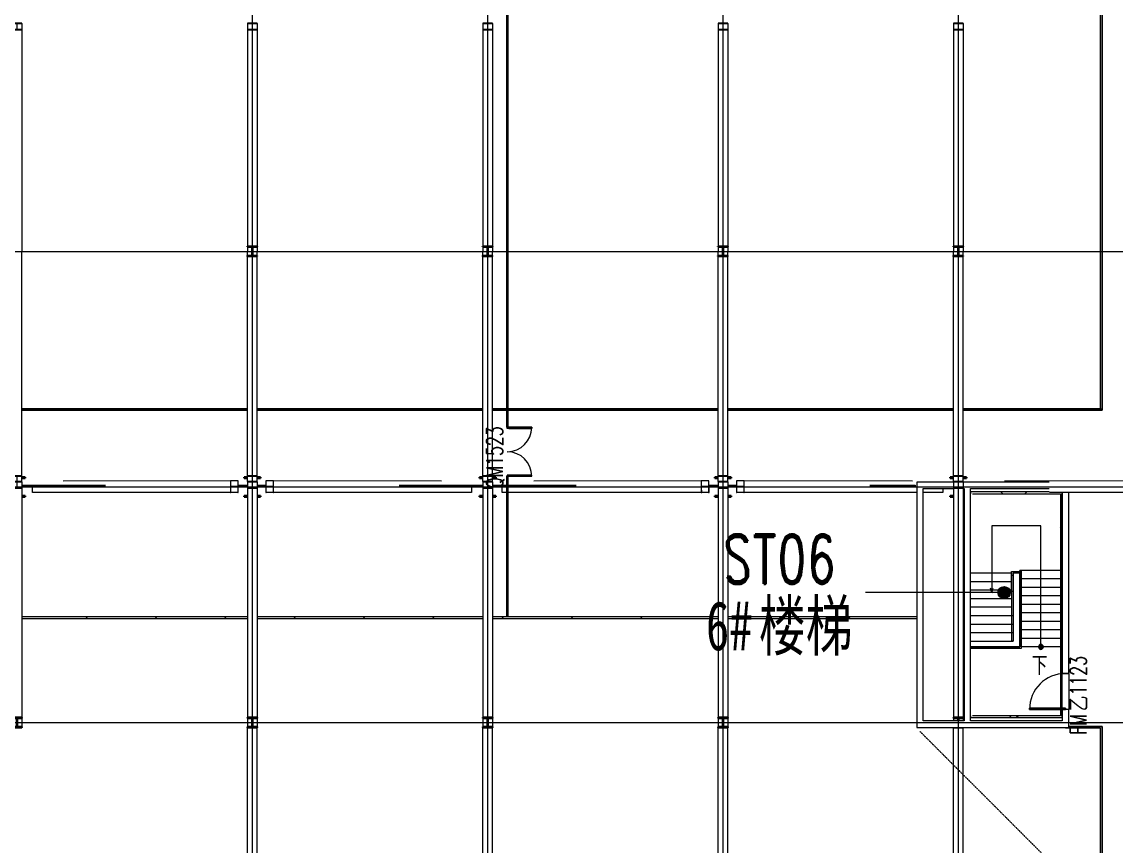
# Model space of a CAD drawing. Header units: millimetres. Extents: x -30000 to 430621, y -31706 to 192400.
# Drawn here: x 93750 to 127225, y 39421 to 64616 of the extents above; entities that cross this region are included whole.
import ezdxf

# ---------------------------------------------------------------- set-up
doc = ezdxf.new("R2010")
doc.units = ezdxf.units.MM
for name, pattern in [('1_1', [2, 1, -1]), ('架空线', [3.97, 2.38, -1.59]), ('轴网线', [22.04, 18.38, -1.83, 0, -1.83])]:
    doc.linetypes.add(name, pattern=pattern)
doc.layers.get('0').update_dxf_attribs({"color": 8})
for name, color, linetype, lineweight in [('A-ANNO-NOTE', 8, 'Continuous', 5), ('A-AREA-IDEN', 8, 'Continuous', 9), ('A-DETL', 8, 'Continuous', 18), ('A-DETL-GENF', 8, 'Continuous', 18), ('A-DOOR', 8, 'Continuous', 5), ('A-DOOR-IDEN', 8, 'Continuous', 9), ('A-DOOR-OPNG', 8, 'Continuous', 5), ('A-FLOR', 8, 'Continuous', 5), ('A-FLOR-HRAL', 8, 'Continuous', 5), ('A-WALL', 8, 'Continuous', 5), ('A-WALL-PATT', 8, 'Continuous', 9), ('S-BEAM', 8, 'Continuous', 5), ('S-COLS', 8, 'Continuous', 5), ('S-GRID', 8, 'Continuous', 9), ('S-STRS', 8, 'Continuous', 5)]:
    doc.layers.add(name, color=color, linetype=linetype, lineweight=lineweight)
doc.styles.add('RomanD', font='romand__.ttf', dxfattribs={"width": 0.7, "height": 1500})
doc.styles.add('RomanD_1', font='romand__.ttf', dxfattribs={"width": 0.7, "height": 500})
doc.styles.add('仿宋', font='simfang.ttf', dxfattribs={"width": 0.7, "height": 500})
doc.styles.add('仿宋_2', font='simfang.ttf', dxfattribs={"width": 0.7, "height": 1500})
doc.styles.add('微软雅黑', font='Microsoft YaHei.ttf', dxfattribs={"width": 0.7, "height": 500})
pattern_1 = [(45, (-4e-09, 0), (-1060.66, 1060.66), []), (135, (-4e-09, 0), (-1060.66, -1060.66), [])]

# ---------------------------------------------------------------- blocks, each defined once
blk = doc.blocks.new('钢_柱_焊接H - H600X500X20X30-V50-LAY-4F-1_500-A')
at = {"layer": 'S-COLS', "lineweight": 15, "true_color": 0xdddddd}
h = blk.add_hatch(color=254, dxfattribs=at)
h.paths.add_polyline_path([(250, -300), (250, -270), (150, -270), (150, -300)], flags=0)
h.paths.add_polyline_path([(-150, -300), (-150, -270), (-250, -270), (-250, -300)], flags=0)
h.paths.add_polyline_path([(5, -29), (1, -28), (1, -28)], flags=0)
h.paths.add_polyline_path([(-250, 270), (-150, 270), (-150, 300), (-250, 300)], flags=0)
h.paths.add_polyline_path([(150, 270), (250, 270), (250, 300), (150, 300), (150, 287)], flags=0)
at = {"layer": 'S-COLS', "color": 8, "lineweight": 35, "true_color": 0x777777}
for p, q in [((-250, 300), (-150, 300)), ((-250, 270), (-250, 300)), ((-150, 270), (-250, 270)), ((150, 300), (250, 300)), ((250, 270), (150, 270)), ((250, 300), (250, 270)), ((-250, -270), (-150, -270)), ((-250, -300), (-250, -270)), ((-150, -300), (-250, -300)), ((150, -270), (250, -270)), ((250, -300), (150, -300)), ((250, -270), (250, -300))]:
    blk.add_line(p, q, dxfattribs=at)
blk = doc.blocks.new('钢_柱_焊接H - H600X500X20X30-V51-LAY-4F-1_500-A')
at = {"layer": 'S-COLS', "lineweight": 15, "true_color": 0xdddddd}
h = blk.add_hatch(color=254, dxfattribs=at)
h.paths.add_polyline_path([(250, -300), (250, -270), (150, -270), (150, -300)], flags=0)
h.paths.add_polyline_path([(-250, -300), (-150, -300), (-150, -270), (-250, -270)], flags=0)
h.paths.add_polyline_path([(5, -29), (1, -28), (1, -28)], flags=0)
h.paths.add_polyline_path([(250, 270), (250, 300), (150, 300), (150, 270)], flags=0)
h.paths.add_polyline_path([(-250, 270), (-150, 270), (-150, 300), (-250, 300)], flags=0)
at = {"layer": 'S-COLS', "color": 8, "lineweight": 35, "true_color": 0x777777}
for p, q in [((-250, 300), (-150, 300)), ((-250, 270), (-250, 300)), ((-150, 270), (-250, 270)), ((150, 300), (250, 300)), ((250, 270), (150, 270)), ((250, 300), (250, 270)), ((-250, -270), (-150, -270)), ((-250, -300), (-250, -270)), ((-150, -300), (-250, -300)), ((150, -270), (250, -270)), ((250, -300), (150, -300)), ((250, -270), (250, -300))]:
    blk.add_line(p, q, dxfattribs=at)
blk = doc.blocks.new('钢_柱_焊接H - H600X500X20X30-V52-LAY-4F-1_500-A')
at = {"layer": 'S-COLS', "lineweight": 15, "true_color": 0xdddddd}
h = blk.add_hatch(color=254, dxfattribs=at)
h.paths.add_polyline_path([(250, -300), (250, -270), (150, -270), (150, -300)], flags=0)
h.paths.add_polyline_path([(-150, -300), (-150, -270), (-250, -270), (-250, -300)], flags=0)
h.paths.add_polyline_path([(5, -29), (1, -28), (1, -28)], flags=0)
h.paths.add_polyline_path([(-150, 270), (-150, 300), (-250, 300), (-250, 270)], flags=0)
h.paths.add_polyline_path([(150, 270), (250, 270), (250, 300), (150, 300), (150, 288)], flags=0)
at = {"layer": 'S-COLS', "color": 8, "lineweight": 35, "true_color": 0x777777}
for p, q in [((-250, 300), (-150, 300)), ((-250, 270), (-250, 300)), ((-150, 270), (-250, 270)), ((150, 300), (250, 300)), ((250, 270), (150, 270)), ((250, 300), (250, 270)), ((-250, -270), (-150, -270)), ((-250, -300), (-250, -270)), ((-150, -300), (-250, -300)), ((150, -270), (250, -270)), ((250, -300), (150, -300)), ((250, -270), (250, -300))]:
    blk.add_line(p, q, dxfattribs=at)
blk = doc.blocks.new('钢_柱_焊接H - H600X500X20X30-V53-LAY-4F-1_500-A')
at = {"layer": 'S-COLS', "lineweight": 15, "true_color": 0xdddddd}
h = blk.add_hatch(color=254, dxfattribs=at)
h.paths.add_polyline_path([(-250, -300), (-150, -300), (-150, -270), (-250, -270)], flags=0)
h.paths.add_polyline_path([(250, -300), (250, -270), (150, -270), (150, -300)], flags=0)
h.paths.add_polyline_path([(5, -29), (1, -28), (1, -28)], flags=0)
h.paths.add_polyline_path([(250, 270), (250, 300), (150, 300), (150, 270)], flags=0)
h.paths.add_polyline_path([(-150, 270), (-150, 300), (-250, 300), (-250, 270)], flags=0)
at = {"layer": 'S-COLS', "color": 8, "lineweight": 35, "true_color": 0x777777}
for p, q in [((-250, 300), (-150, 300)), ((-250, 270), (-250, 300)), ((-150, 270), (-250, 270)), ((150, 300), (250, 300)), ((250, 270), (150, 270)), ((250, 300), (250, 270)), ((-250, -270), (-150, -270)), ((-250, -300), (-250, -270)), ((-150, -300), (-250, -300)), ((150, -270), (250, -270)), ((250, -300), (150, -300)), ((250, -270), (250, -300))]:
    blk.add_line(p, q, dxfattribs=at)
blk = doc.blocks.new('钢_柱_焊接H - H600X500X20X30-V54-LAY-4F-1_500-A')
at = {"layer": 'S-COLS', "lineweight": 15, "true_color": 0xdddddd}
h = blk.add_hatch(color=254, dxfattribs=at)
h.paths.add_polyline_path([(150, -300), (175, -300), (175, -270), (150, -270), (150, -287)], flags=0)
h.paths.add_polyline_path([(-250, -300), (-150, -300), (-150, -270), (-250, -270)], flags=0)
h.paths.add_polyline_path([(150, 270), (250, 270), (250, 300), (150, 300), (150, 287)], flags=0)
h.paths.add_polyline_path([(-250, 270), (-150, 270), (-150, 300), (-250, 300)], flags=0)
at = {"layer": 'S-COLS', "color": 8, "lineweight": 35, "true_color": 0x777777}
for p, q in [((-250, 300), (-150, 300)), ((-250, 270), (-250, 300)), ((-150, 270), (-250, 270)), ((150, 300), (250, 300)), ((250, 270), (150, 270)), ((250, 300), (250, 270)), ((-250, -270), (-150, -270)), ((-250, -300), (-250, -270)), ((-150, -300), (-250, -300)), ((150, -270), (175, -270)), ((175, -300), (150, -300))]:
    blk.add_line(p, q, dxfattribs=at)
blk = doc.blocks.new('钢_柱_热轧H - HW300X300-659262-LAY-4F-1_500-A')
at = {"layer": 'S-COLS', "lineweight": 15, "true_color": 0xdddddd}
h = blk.add_hatch(color=254, dxfattribs=at)
h.paths.add_polyline_path([(5, -122), (5, 122), (-5, 122), (-5, -122)], flags=0)
h.paths.add_polyline_path([(9, -131), (5, -122), (-5, -131), (5, -131)], flags=0)
h.paths.add_polyline_path([(-150, -150), (150, -150), (150, -135), (-150, -135), (-150, -150)], flags=0)
h.paths.add_polyline_path([(5, 122), (5, 131), (-5, 129)], flags=0)
h.paths.add_polyline_path([(9, 131), (18, 135), (150, 135), (150, 150), (-150, 150), (-150, 135), (5, 132)], flags=0)
at = {"layer": 'S-COLS', "color": 8, "lineweight": 35, "true_color": 0x777777}
for p, q in [((-150, 150), (150, 150)), ((-150, 135), (-150, 150)), ((-18, 135), (-150, 135)), ((-5, -122), (-5, 122)), ((5, 122), (5, -122)), ((150, 135), (18, 135)), ((150, 150), (150, 135)), ((-150, -135), (-18, -135)), ((-150, -150), (-150, -135)), ((150, -150), (-150, -150)), ((18, -135), (150, -135)), ((150, -135), (150, -150))]:
    blk.add_line(p, q, dxfattribs=at)
for centre, start, end in [((-18, 122), 360, 90), ((18, 122), 90, 180), ((-18, -122), 270, 360), ((18, -122), 180, 270)]:
    blk.add_arc(centre, 13, start, end, dxfattribs=at)
blk = doc.blocks.new('钢_柱_热轧H - HW300X300-V69-LAY-4F-1_500-A')
at = {"layer": 'S-COLS', "lineweight": 15, "true_color": 0xdddddd}
h = blk.add_hatch(color=254, dxfattribs=at)
h.paths.add_polyline_path([(5, 50), (5, 122), (-5, 122), (-2, 50)], flags=0)
h.paths.add_polyline_path([(5, 122), (5, 131), (-5, 129)], flags=0)
h.paths.add_polyline_path([(9, 131), (18, 135), (150, 135), (150, 150), (-150, 150), (-150, 135), (5, 132)], flags=0)
at = {"layer": 'S-COLS', "color": 8, "lineweight": 35, "true_color": 0x777777}
for p, q in [((-150, 150), (150, 150)), ((-150, 135), (-150, 150)), ((-18, 135), (-150, 135)), ((-5, 50), (-5, 122)), ((5, 122), (5, 50)), ((150, 135), (18, 135)), ((150, 150), (150, 135))]:
    blk.add_line(p, q, dxfattribs=at)
for centre, start, end in [((-18, 122), 360, 90), ((18, 122), 90, 180)]:
    blk.add_arc(centre, 13, start, end, dxfattribs=at)
blk = doc.blocks.new('钢_柱_热轧H - HW300X300-659271-LAY-4F-1_500-A')
at = {"layer": 'S-COLS', "lineweight": 15, "true_color": 0xdddddd}
h = blk.add_hatch(color=254, dxfattribs=at)
h.paths.add_polyline_path([(5, -122), (5, 122), (-5, 122), (-5, -122)], flags=0)
h.paths.add_polyline_path([(9, -131), (5, -122), (-5, -131), (5, -131)], flags=0)
h.paths.add_polyline_path([(-150, -150), (150, -150), (150, -135), (-150, -135)], flags=0)
h.paths.add_polyline_path([(5, 122), (5, 131), (-5, 129)], flags=0)
h.paths.add_polyline_path([(9, 131), (18, 135), (150, 135), (150, 150), (-150, 150), (-145, 135), (5, 132)], flags=0)
at = {"layer": 'S-COLS', "color": 8, "lineweight": 35, "true_color": 0x777777}
for p, q in [((-150, 150), (150, 150)), ((-150, 135), (-150, 150)), ((-18, 135), (-150, 135)), ((-5, -122), (-5, 122)), ((5, 122), (5, -122)), ((150, 135), (18, 135)), ((150, 150), (150, 135)), ((-150, -135), (-18, -135)), ((-150, -150), (-150, -135)), ((150, -150), (-150, -150)), ((18, -135), (150, -135)), ((150, -135), (150, -150))]:
    blk.add_line(p, q, dxfattribs=at)
for centre, start, end in [((-18, 122), 360, 90), ((18, 122), 90, 180), ((-18, -122), 270, 360), ((18, -122), 180, 270)]:
    blk.add_arc(centre, 13, start, end, dxfattribs=at)
blk = doc.blocks.new('钢_梁_焊接H - H300X300X10X15-V125-LAY-4F-1_500-A')
at = {"layer": 'S-BEAM', "color": 8, "lineweight": 15, "true_color": 0x777777}
for p, q in [((21750, 50566), (21450, 50566)), ((21450, 50566), (21450, 50555)), ((21450, 50555), (21595, 50555)), ((21450, 50555), (21450, 50372)), ((21595, 50555), (21595, 50372)), ((21605, 50372), (21605, 50555)), ((21605, 50555), (21750, 50555)), ((21750, 50555), (21750, 50566)), ((21750, 50555), (21750, 50372)), ((21595, 50372), (21450, 50372)), ((21450, 50372), (21450, 50362)), ((21450, 50362), (21750, 50362)), ((21450, 50362), (21450, 43350)), ((21750, 50372), (21605, 50372)), ((21750, 50362), (21750, 50372)), ((21750, 50362), (21750, 43350)), ((21450, 43335), (21450, 43065)), ((21750, 43335), (21750, 43065)), ((21450, 43050), (21450, 43040)), ((21750, 43050), (21750, 43040))]:
    blk.add_line(p, q, dxfattribs=at)
blk = doc.blocks.new('钢_梁_焊接H - H300X300X10X15-V190-LAY-4F-1_500-A')
at = {"layer": 'S-BEAM', "color": 8, "lineweight": 15, "true_color": 0x777777}
for p, q in [((93450, 57465), (93450, 57597)), ((93750, 50742), (93750, 57597)), ((93450, 50742), (93450, 57451)), ((93750, 50742), (93450, 50742)), ((93450, 50742), (93450, 50732)), ((93450, 50732), (93595, 50732)), ((93450, 50566), (93450, 50732)), ((93595, 50732), (93595, 50566)), ((93605, 50566), (93605, 50732)), ((93605, 50732), (93750, 50732)), ((93750, 50732), (93750, 50742)), ((93750, 50566), (93750, 50732))]:
    blk.add_line(p, q, dxfattribs=at)
blk = doc.blocks.new('钢_梁_焊接H - H300X300X10X15-V191-LAY-4F-1_500-A')
at = {"layer": 'S-BEAM', "color": 8, "lineweight": 15, "true_color": 0x777777}
for p, q in [((93750, 64582), (93450, 64582)), ((93450, 64582), (93450, 64572)), ((93450, 64572), (93595, 64572)), ((93450, 64572), (93450, 64382)), ((93595, 64382), (93450, 64382)), ((93450, 64382), (93450, 64371)), ((93450, 64371), (93750, 64371)), ((93450, 64371), (93450, 57749)), ((93595, 64572), (93595, 64382)), ((93605, 64382), (93605, 64572)), ((93605, 64572), (93750, 64572)), ((93750, 64382), (93605, 64382)), ((93750, 64572), (93750, 64582)), ((93750, 64572), (93750, 64382)), ((93750, 64371), (93750, 64382)), ((93750, 64371), (93750, 57597)), ((93450, 57735), (93450, 57597))]:
    blk.add_line(p, q, dxfattribs=at)
blk = doc.blocks.new('钢_梁_焊接H - H300X300X10X15-V126-LAY-4F-1_500-A')
at = {"layer": 'S-BEAM', "color": 8, "lineweight": 15, "true_color": 0x777777}
for p, q in [((21450, 43040), (21750, 43040)), ((21450, 36449), (21450, 43040)), ((21750, 36449), (21750, 43040)), ((21750, 36449), (21450, 36449)), ((21450, 36449), (21450, 36439)), ((21450, 36439), (21595, 36439)), ((21450, 36262), (21450, 36439)), ((21595, 36262), (21450, 36262)), ((21450, 36262), (21450, 36252)), ((21450, 36252), (21750, 36252)), ((21595, 36439), (21595, 36262)), ((21605, 36262), (21605, 36439)), ((21605, 36439), (21750, 36439)), ((21750, 36262), (21605, 36262)), ((21750, 36439), (21750, 36449)), ((21750, 36262), (21750, 36439)), ((21750, 36252), (21750, 36262))]:
    blk.add_line(p, q, dxfattribs=at)
blk = doc.blocks.new('钢_梁_焊接H - H300X300X10X15-V199-LAY-4F-1_500-A')
at = {"layer": 'S-BEAM', "color": 8, "lineweight": 15, "true_color": 0x777777}
for p, q in [((100650, 57465), (100650, 57597)), ((100950, 50742), (100950, 57597)), ((100650, 50742), (100650, 57451)), ((100950, 50742), (100650, 50742)), ((100650, 50742), (100650, 50732)), ((100650, 50732), (100795, 50732)), ((100650, 50566), (100650, 50732)), ((100795, 50732), (100795, 50566)), ((100805, 50566), (100805, 50732)), ((100805, 50732), (100950, 50732)), ((100950, 50732), (100950, 50742)), ((100950, 50566), (100950, 50732))]:
    blk.add_line(p, q, dxfattribs=at)
blk = doc.blocks.new('钢_梁_焊接H - H300X300X10X15-V200-LAY-4F-1_500-A')
at = {"layer": 'S-BEAM', "color": 8, "lineweight": 15, "true_color": 0x777777}
for p, q in [((100950, 64582), (100650, 64582)), ((100650, 64582), (100650, 64572)), ((100650, 64572), (100795, 64572)), ((100650, 64572), (100650, 64382)), ((100795, 64382), (100650, 64382)), ((100650, 64382), (100650, 64371)), ((100650, 64371), (100950, 64371)), ((100650, 64371), (100650, 57749)), ((100795, 64572), (100795, 64382)), ((100805, 64382), (100805, 64572)), ((100805, 64572), (100950, 64572)), ((100950, 64382), (100805, 64382)), ((100950, 64572), (100950, 64582)), ((100950, 64572), (100950, 64382)), ((100950, 64371), (100950, 64382)), ((100950, 64371), (100950, 57597)), ((100650, 57735), (100650, 57597))]:
    blk.add_line(p, q, dxfattribs=at)
blk = doc.blocks.new('钢_梁_焊接H - H300X300X10X15-V136-LAY-4F-1_500-A')
at = {"layer": 'S-BEAM', "color": 8, "lineweight": 15, "true_color": 0x777777}
for p, q in [((28950, 50566), (28650, 50566)), ((28650, 50566), (28650, 50555)), ((28650, 50555), (28795, 50555)), ((28650, 50555), (28650, 50372)), ((28795, 50555), (28795, 50372)), ((28805, 50372), (28805, 50555)), ((28805, 50555), (28950, 50555)), ((28950, 50555), (28950, 50566)), ((28950, 50555), (28950, 50372)), ((28795, 50372), (28650, 50372)), ((28650, 50372), (28650, 50362)), ((28650, 50362), (28950, 50362)), ((28650, 50362), (28650, 43350)), ((28950, 50372), (28805, 50372)), ((28950, 50362), (28950, 50372)), ((28950, 50362), (28950, 43350)), ((28650, 43335), (28650, 43065)), ((28950, 43335), (28950, 43065)), ((28650, 43050), (28650, 43040)), ((28950, 43050), (28950, 43040))]:
    blk.add_line(p, q, dxfattribs=at)
blk = doc.blocks.new('钢_梁_焊接H - H300X300X10X15-V208-LAY-4F-1_500-A')
at = {"layer": 'S-BEAM', "color": 8, "lineweight": 15, "true_color": 0x777777}
for p, q in [((107850, 57465), (107850, 57597)), ((108150, 50742), (108150, 57597)), ((107850, 50742), (107850, 57451)), ((108150, 50742), (107850, 50742)), ((107850, 50742), (107850, 50732)), ((107850, 50732), (107995, 50732)), ((107850, 50566), (107850, 50732)), ((107995, 50732), (107995, 50566)), ((108005, 50566), (108005, 50732)), ((108005, 50732), (108150, 50732)), ((108150, 50732), (108150, 50742)), ((108150, 50566), (108150, 50732))]:
    blk.add_line(p, q, dxfattribs=at)
blk = doc.blocks.new('钢_梁_焊接H - H300X300X10X15-V209-LAY-4F-1_500-A')
at = {"layer": 'S-BEAM', "color": 8, "lineweight": 15, "true_color": 0x777777}
for p, q in [((108150, 64582), (107850, 64582)), ((107850, 64582), (107850, 64572)), ((107850, 64572), (107995, 64572)), ((107850, 64572), (107850, 64382)), ((107995, 64382), (107850, 64382)), ((107850, 64382), (107850, 64371)), ((107850, 64371), (108150, 64371)), ((107850, 64371), (107850, 57749)), ((107995, 64572), (107995, 64382)), ((108005, 64382), (108005, 64572)), ((108005, 64572), (108150, 64572)), ((108150, 64382), (108005, 64382)), ((108150, 64572), (108150, 64582)), ((108150, 64572), (108150, 64382)), ((108150, 64371), (108150, 64382)), ((108150, 64371), (108150, 57597)), ((107850, 57735), (107850, 57597))]:
    blk.add_line(p, q, dxfattribs=at)
blk = doc.blocks.new('钢_梁_焊接H - H300X300X10X15-658917-LAY-4F-1_500-A')
at = {"layer": 'S-BEAM', "color": 8, "lineweight": 15, "true_color": 0x777777}
for p, q in [((115350, 50566), (115050, 50566)), ((115050, 50566), (115050, 50555)), ((115050, 50555), (115195, 50555)), ((115050, 50555), (115050, 50372)), ((115195, 50555), (115195, 50372)), ((115205, 50372), (115205, 50555)), ((115205, 50555), (115350, 50555)), ((115350, 50555), (115350, 50566)), ((115350, 50555), (115350, 50372)), ((115195, 50372), (115050, 50372)), ((115050, 50372), (115050, 50362)), ((115050, 50362), (115350, 50362)), ((115050, 50362), (115050, 43350)), ((115350, 50372), (115205, 50372)), ((115350, 50362), (115350, 50372)), ((115350, 50362), (115350, 43350)), ((115050, 43335), (115050, 43065)), ((115350, 43335), (115350, 43065)), ((115050, 43050), (115050, 43040)), ((115350, 43050), (115350, 43040))]:
    blk.add_line(p, q, dxfattribs=at)
blk = doc.blocks.new('钢_梁_焊接H - H300X300X10X15-V217-LAY-4F-1_500-A')
at = {"layer": 'S-BEAM', "color": 8, "lineweight": 15, "true_color": 0x777777}
for p, q in [((115050, 57465), (115050, 57597)), ((115350, 50742), (115350, 57597)), ((115050, 50742), (115050, 57451)), ((115350, 50742), (115050, 50742)), ((115050, 50742), (115050, 50732)), ((115050, 50732), (115195, 50732)), ((115050, 50566), (115050, 50732)), ((115195, 50732), (115195, 50566)), ((115205, 50566), (115205, 50732)), ((115205, 50732), (115350, 50732)), ((115350, 50732), (115350, 50742)), ((115350, 50566), (115350, 50732))]:
    blk.add_line(p, q, dxfattribs=at)
blk = doc.blocks.new('钢_梁_焊接H - H300X300X10X15-V218-LAY-4F-1_500-A')
at = {"layer": 'S-BEAM', "color": 8, "lineweight": 15, "true_color": 0x777777}
for p, q in [((115350, 64582), (115050, 64582)), ((115050, 64582), (115050, 64572)), ((115050, 64572), (115195, 64572)), ((115050, 64572), (115050, 64382)), ((115195, 64382), (115050, 64382)), ((115050, 64382), (115050, 64371)), ((115050, 64371), (115350, 64371)), ((115050, 64371), (115050, 57749)), ((115195, 64572), (115195, 64382)), ((115205, 64382), (115205, 64572)), ((115205, 64572), (115350, 64572)), ((115350, 64382), (115205, 64382)), ((115350, 64572), (115350, 64582)), ((115350, 64572), (115350, 64382)), ((115350, 64371), (115350, 64382)), ((115350, 64371), (115350, 57597)), ((115050, 57735), (115050, 57597))]:
    blk.add_line(p, q, dxfattribs=at)
blk = doc.blocks.new('钢_梁_焊接H - H300X300X10X15-V225-LAY-4F-1_500-A')
at = {"layer": 'S-BEAM', "color": 8, "lineweight": 15, "true_color": 0x777777}
for p, q in [((122550, 50566), (122250, 50566)), ((122250, 50566), (122250, 50555)), ((122250, 50555), (122395, 50555)), ((122250, 50555), (122250, 50372)), ((122395, 50555), (122395, 50372)), ((122405, 50372), (122405, 50555)), ((122405, 50555), (122550, 50555)), ((122550, 50555), (122550, 50566)), ((122550, 50555), (122550, 50372)), ((122395, 50372), (122250, 50372)), ((122250, 50372), (122250, 50362)), ((122250, 50362), (122550, 50362)), ((122250, 50362), (122250, 43350)), ((122550, 50372), (122405, 50372)), ((122550, 50362), (122550, 50372)), ((122550, 50362), (122550, 43350)), ((122250, 43335), (122250, 43250)), ((122550, 43335), (122550, 43250)), ((122250, 43050), (122250, 43040)), ((122550, 43050), (122550, 43040))]:
    blk.add_line(p, q, dxfattribs=at)
blk = doc.blocks.new('钢_梁_焊接H - H300X300X10X15-V227-LAY-4F-1_500-A')
at = {"layer": 'S-BEAM', "color": 8, "lineweight": 15, "true_color": 0x777777}
for p, q in [((122250, 57465), (122250, 57597)), ((122550, 50742), (122550, 57597)), ((122250, 50742), (122250, 57451)), ((122550, 50742), (122250, 50742)), ((122250, 50742), (122250, 50732)), ((122250, 50732), (122395, 50732)), ((122250, 50566), (122250, 50732)), ((122395, 50732), (122395, 50566)), ((122405, 50566), (122405, 50732)), ((122405, 50732), (122550, 50732)), ((122550, 50732), (122550, 50742)), ((122550, 50566), (122550, 50732))]:
    blk.add_line(p, q, dxfattribs=at)
blk = doc.blocks.new('钢_梁_焊接H - H300X300X10X15-V228-LAY-4F-1_500-A')
at = {"layer": 'S-BEAM', "color": 8, "lineweight": 15, "true_color": 0x777777}
for p, q in [((122550, 64582), (122250, 64582)), ((122250, 64582), (122250, 64572)), ((122250, 64572), (122395, 64572)), ((122250, 64572), (122250, 64382)), ((122395, 64382), (122250, 64382)), ((122250, 64382), (122250, 64371)), ((122250, 64371), (122550, 64371)), ((122250, 64371), (122250, 57749)), ((122395, 64572), (122395, 64382)), ((122405, 64382), (122405, 64572)), ((122405, 64572), (122550, 64572)), ((122550, 64382), (122405, 64382)), ((122550, 64572), (122550, 64582)), ((122550, 64572), (122550, 64382)), ((122550, 64371), (122550, 64382)), ((122550, 64371), (122550, 57597)), ((122250, 57735), (122250, 57597))]:
    blk.add_line(p, q, dxfattribs=at)
blk = doc.blocks.new('钢_梁_热轧H - HW350X350-659176-LAY-4F-1_500-A')
at = {"layer": 'S-BEAM', "color": 8, "lineweight": 15, "true_color": 0x777777}
for p, q in [((101211, 50583), (101210, 50233)), ((101223, 50583), (101211, 50583)), ((101223, 50427), (101223, 50583)), ((101435, 50583), (101223, 50583)), ((101448, 50583), (101435, 50583)), ((101435, 50583), (101435, 50427)), ((101447, 50233), (101448, 50583)), ((106592, 50577), (101448, 50583)), ((101210, 50233), (101223, 50233)), ((101223, 50233), (101223, 50389)), ((101434, 50233), (101223, 50233)), ((101426, 50414), (101232, 50414)), ((101232, 50402), (101426, 50402)), ((101435, 50389), (101434, 50233)), ((101434, 50233), (101447, 50233)), ((107506, 50226), (101447, 50233)), ((107507, 50400), (107506, 50226))]:
    blk.add_line(p, q, dxfattribs=at)
for centre, start_param, end_param in [((101232, 50427), 1.570796, 3.141593), ((101232, 50389), 0, 1.570796), ((101426, 50427), 3.141593, 4.712389), ((101426, 50389), 4.712389, 6.283185)]:
    blk.add_ellipse(centre, major_axis=(0, 13), ratio=0.677506, start_param=start_param, end_param=end_param, dxfattribs=at)
blk = doc.blocks.new('钢_梁_热轧H - HW350X350-659177-LAY-4F-1_500-A')
at = {"layer": 'S-BEAM', "color": 8, "lineweight": 15, "true_color": 0x777777}
for p, q in [((100133, 50583), (95008, 50577)), ((100146, 50583), (100133, 50583)), ((100133, 50583), (100134, 50233)), ((100146, 50427), (100146, 50583)), ((100357, 50583), (100146, 50583)), ((100370, 50583), (100357, 50583)), ((100357, 50583), (100358, 50427)), ((100371, 50233), (100370, 50583)), ((94074, 50226), (94074, 50400)), ((100134, 50233), (94074, 50226)), ((100134, 50233), (100147, 50233)), ((100147, 50233), (100146, 50389)), ((100358, 50233), (100147, 50233)), ((100349, 50414), (100155, 50414)), ((100155, 50402), (100349, 50402)), ((100358, 50389), (100358, 50233)), ((100358, 50233), (100371, 50233))]:
    blk.add_line(p, q, dxfattribs=at)
for centre, start_param, end_param in [((100155, 50427), 1.570796, 3.141593), ((100155, 50389), 0, 1.570796), ((100349, 50427), 3.141593, 4.712389), ((100349, 50389), 4.712389, 6.283185)]:
    blk.add_ellipse(centre, major_axis=(0, 13), ratio=0.677506, start_param=start_param, end_param=end_param, dxfattribs=at)
blk = doc.blocks.new('钢_梁_热轧H - HW350X350-659178-LAY-4F-1_500-A')
at = {"layer": 'S-BEAM', "color": 8, "lineweight": 15, "true_color": 0x777777}
for p, q in [((115611, 50583), (115610, 50233)), ((115623, 50583), (115611, 50583)), ((115623, 50427), (115623, 50583)), ((115835, 50583), (115623, 50583)), ((115848, 50583), (115835, 50583)), ((115835, 50583), (115835, 50427)), ((115847, 50233), (115848, 50583)), ((120992, 50577), (115848, 50583)), ((115610, 50233), (115623, 50233)), ((115623, 50233), (115623, 50389)), ((115834, 50233), (115623, 50233)), ((115826, 50414), (115632, 50414)), ((115632, 50402), (115826, 50402)), ((115835, 50389), (115834, 50233)), ((115834, 50233), (115847, 50233)), ((121125, 50227), (115847, 50233)), ((121920, 50226), (121325, 50226)), ((121921, 50350), (121920, 50226))]:
    blk.add_line(p, q, dxfattribs=at)
for centre, start_param, end_param in [((115632, 50427), 1.570796, 3.141593), ((115632, 50389), 0, 1.570796), ((115826, 50427), 3.141593, 4.712389), ((115826, 50389), 4.712389, 6.283185)]:
    blk.add_ellipse(centre, major_axis=(0, 13), ratio=0.677506, start_param=start_param, end_param=end_param, dxfattribs=at)
blk = doc.blocks.new('钢_梁_热轧H - HW350X350-659179-LAY-4F-1_500-A')
at = {"layer": 'S-BEAM', "color": 8, "lineweight": 15, "true_color": 0x777777}
for p, q in [((114533, 50583), (109408, 50577)), ((114546, 50583), (114533, 50583)), ((114533, 50583), (114534, 50233)), ((114546, 50427), (114546, 50583)), ((114757, 50583), (114546, 50583)), ((114770, 50583), (114757, 50583)), ((114757, 50583), (114758, 50427)), ((114771, 50233), (114770, 50583)), ((108444, 50226), (108443, 50400)), ((108575, 50226), (108444, 50226)), ((114534, 50233), (108625, 50226)), ((114534, 50233), (114547, 50233)), ((114547, 50233), (114546, 50389)), ((114758, 50233), (114547, 50233)), ((114749, 50414), (114555, 50414)), ((114555, 50402), (114749, 50402)), ((114758, 50389), (114758, 50233)), ((114758, 50233), (114771, 50233))]:
    blk.add_line(p, q, dxfattribs=at)
for centre, start_param, end_param in [((114555, 50427), 1.570796, 3.141593), ((114555, 50389), 0, 1.570796), ((114749, 50427), 3.141593, 4.712389), ((114749, 50389), 4.712389, 6.283185)]:
    blk.add_ellipse(centre, major_axis=(0, 13), ratio=0.677506, start_param=start_param, end_param=end_param, dxfattribs=at)
blk = doc.blocks.new('钢_梁_热轧H - HW350X350-659181-LAY-4F-1_500-A')
at = {"layer": 'S-BEAM', "color": 8, "lineweight": 15, "true_color": 0x777777}
for p, q in [((128933, 50583), (123808, 50577)), ((128946, 50583), (128933, 50583)), ((128933, 50583), (128934, 50233)), ((128946, 50427), (128946, 50583)), ((129157, 50583), (128946, 50583)), ((129170, 50583), (129157, 50583)), ((129157, 50583), (129158, 50427)), ((129171, 50233), (129170, 50583)), ((128934, 50233), (125182, 50228)), ((128934, 50233), (128947, 50233)), ((128947, 50233), (128946, 50389)), ((129158, 50233), (128947, 50233)), ((129149, 50414), (128955, 50414)), ((128955, 50402), (129149, 50402)), ((129158, 50389), (129158, 50233)), ((129158, 50233), (129171, 50233))]:
    blk.add_line(p, q, dxfattribs=at)
for centre, start_param, end_param in [((128955, 50427), 1.570796, 3.141593), ((128955, 50389), 0, 1.570796), ((129149, 50427), 3.141593, 4.712389), ((129149, 50389), 4.712389, 6.283185)]:
    blk.add_ellipse(centre, major_axis=(0, 13), ratio=0.677506, start_param=start_param, end_param=end_param, dxfattribs=at)
blk = doc.blocks.new('X-ST-F3-04-C-002_HLP2_rvt-1-LAY-4F-1_500-A')
at = {"color": 8, "lineweight": 15, "true_color": 0x777777}
for name, p in [('钢_梁_焊接H - H300X300X10X15-V191-LAY-4F-1_500-A', (0, 0)), ('钢_梁_焊接H - H300X300X10X15-V200-LAY-4F-1_500-A', (0, 0)), ('钢_梁_焊接H - H300X300X10X15-V209-LAY-4F-1_500-A', (0, 0)), ('钢_梁_焊接H - H300X300X10X15-V218-LAY-4F-1_500-A', (0, 0)), ('钢_梁_焊接H - H300X300X10X15-V228-LAY-4F-1_500-A', (0, 0)), ('钢_梁_焊接H - H300X300X10X15-V190-LAY-4F-1_500-A', (0, 0)), ('钢_柱_热轧H - HW300X300-659271-LAY-4F-1_500-A', (100795, 57600)), ('钢_梁_焊接H - H300X300X10X15-V199-LAY-4F-1_500-A', (0, 0)), ('钢_柱_热轧H - HW300X300-659271-LAY-4F-1_500-A', (107995, 57600)), ('钢_梁_焊接H - H300X300X10X15-V208-LAY-4F-1_500-A', (0, 0)), ('钢_柱_热轧H - HW300X300-659271-LAY-4F-1_500-A', (115195, 57600)), ('钢_梁_焊接H - H300X300X10X15-V217-LAY-4F-1_500-A', (0, 0)), ('钢_柱_热轧H - HW300X300-659271-LAY-4F-1_500-A', (122395, 57600)), ('钢_梁_焊接H - H300X300X10X15-V227-LAY-4F-1_500-A', (0, 0)), ('钢_柱_焊接H - H600X500X20X30-V50-LAY-4F-1_500-A', (93600, 50400)), ('钢_梁_焊接H - H300X300X10X15-V125-LAY-4F-1_500-A', (72000, 0)), ('钢_梁_热轧H - HW350X350-659177-LAY-4F-1_500-A', (0, 0)), ('钢_柱_焊接H - H600X500X20X30-V51-LAY-4F-1_500-A', (100800, 50400)), ('钢_梁_焊接H - H300X300X10X15-V125-LAY-4F-1_500-A', (79200, 0)), ('钢_梁_热轧H - HW350X350-659176-LAY-4F-1_500-A', (0, 0)), ('钢_柱_焊接H - H600X500X20X30-V52-LAY-4F-1_500-A', (108000, 50400)), ('钢_梁_焊接H - H300X300X10X15-V136-LAY-4F-1_500-A', (79200, 0)), ('钢_梁_热轧H - HW350X350-659179-LAY-4F-1_500-A', (0, 0)), ('钢_柱_焊接H - H600X500X20X30-V53-LAY-4F-1_500-A', (115200, 50400)), ('钢_梁_焊接H - H300X300X10X15-658917-LAY-4F-1_500-A', (0, 0)), ('钢_梁_热轧H - HW350X350-659178-LAY-4F-1_500-A', (0, 0)), ('钢_柱_焊接H - H600X500X20X30-V54-LAY-4F-1_500-A', (122400, 50400)), ('钢_梁_焊接H - H300X300X10X15-V225-LAY-4F-1_500-A', (0, 0)), ('钢_梁_热轧H - HW350X350-659181-LAY-4F-1_500-A', (0, 0)), ('钢_柱_热轧H - HW300X300-659262-LAY-4F-1_500-A', (93600, 43200)), ('钢_柱_热轧H - HW300X300-659262-LAY-4F-1_500-A', (100800, 43200)), ('钢_柱_热轧H - HW300X300-659262-LAY-4F-1_500-A', (108000, 43200)), ('钢_柱_热轧H - HW300X300-659262-LAY-4F-1_500-A', (115200, 43200)), ('钢_柱_热轧H - HW300X300-V69-LAY-4F-1_500-A', (122400, 43200)), ('钢_梁_焊接H - H300X300X10X15-V126-LAY-4F-1_500-A', (79200, 0)), ('钢_梁_焊接H - H300X300X10X15-V126-LAY-4F-1_500-A', (100800, 0))]:
    blk.add_blockref(name, p, dxfattribs=at)
for p, rotation in [((86400, 0), 3.194528470130199e-06), ((93600, 0), 9.919953340089628e-06)]:
    blk.add_blockref('钢_梁_焊接H - H300X300X10X15-V126-LAY-4F-1_500-A', p, dxfattribs=dict(at, rotation=rotation))
blk = doc.blocks.new('栏杆扶手 - 栏杆扶手-1755951-LAY-4F-1_500-A')
at = {"layer": 'A-FLOR-HRAL', "lineweight": 15}
for p, q in [((124025, 47205), (124025, 45690)), ((124025, 47205), (124025, 45690)), ((124025, 47205), (124025, 45690)), ((124075, 47205), (124075, 45690)), ((124075, 45690), (124025, 45690)), ((124075, 45690), (124025, 45690)), ((124075, 45690), (124025, 45690))]:
    blk.add_line(p, q, dxfattribs=at)
blk = doc.blocks.new('顶部扶栏类型 - 顶部扶栏_内部_-1755956-LAY-4F-1_500-A')
at = {"layer": 'A-FLOR-HRAL', "lineweight": 15}
for p, q in [((124025, 47820), (124150, 47820)), ((124025, 47695), (124025, 47820)), ((124025, 47205), (124025, 47695)), ((124075, 47695), (124025, 47695)), ((124150, 47770), (124075, 47770)), ((124075, 47770), (124075, 47695)), ((124075, 47695), (124075, 47205)), ((124150, 47820), (124275, 47820)), ((124275, 47770), (124150, 47770)), ((124075, 47205), (124025, 47205))]:
    blk.add_line(p, q, dxfattribs=at)
blk = doc.blocks.new('顶部扶栏类型 - 顶部扶栏_内部_-V405-LAY-4F-1_500-A')
at = {"layer": 'A-FLOR-HRAL', "lineweight": 15}
for p, q in [((124025, 47820), (124275, 47820)), ((124025, 47695), (124025, 47820)), ((124025, 47205), (124025, 47695)), ((124075, 47770), (124275, 47770)), ((124075, 47695), (124075, 47770)), ((124075, 47205), (124075, 47695))]:
    blk.add_line(p, q, dxfattribs=at)
blk = doc.blocks.new('顶部扶栏类型 - 顶部扶栏_内部_-1755998-LAY-4F-1_500-A')
at = {"layer": 'A-FLOR-HRAL', "lineweight": 15}
for p, q in [((124275.4, 47850), (124325.4, 47850)), ((124275.4, 45584.6), (124275.4, 47850)), ((124325.4, 47850), (124325.4, 45584.6)), ((124275.4, 45584.6), (124325.4, 45584.6)), ((124275.4, 45509.6), (124275.4, 45584.6)), ((124325.4, 45584.6), (124325.4, 45459.6)), ((122775.000528, 45509.6), (124200.4, 45509.6)), ((124200.4, 45459.6), (122775.000528, 45459.6)), ((124200.4, 45509.6), (124275.4, 45509.6)), ((124325.4, 45459.6), (124200.4, 45459.6))]:
    blk.add_line(p, q, dxfattribs=at)
blk = doc.blocks.new('顶部扶栏类型 - 顶部扶栏_内部_-V406-LAY-4F-1_500-A')
at = {"layer": 'A-FLOR-HRAL', "lineweight": 15}
for p, q in [((124325.4, 47850), (124275.4, 47850)), ((124275.4, 47850), (124275.4, 45584.6)), ((124325.4, 47850), (124325.4, 45584.6)), ((124275.4, 45584.6), (124275.4, 45509.6)), ((124325.4, 45584.6), (124325.4, 45459.6)), ((124275.4, 45509.6), (122775.000528, 45509.6)), ((124325.4, 45459.6), (122775.000528, 45459.6))]:
    blk.add_line(p, q, dxfattribs=at)
blk = doc.blocks.new('下楼梯路径-C - 顺砌剖面-1882488-LAY-4F-1_500-A')
at = {"layer": 'A-DETL-GENF', "true_color": 0x808080}
blk.add_hatch(color=8, dxfattribs=at).paths.add_polyline_path([(613, 1180), (613, 1142), (621, 1123), (648, 1096), (696, 1087), (718, 1096), (739, 1108), (751, 1123), (761, 1161), (751, 1198), (723, 1226), (686, 1236), (648, 1226), (621, 1198)], flags=0)
at = {"layer": 'A-DETL-GENF'}
for p, q in [((613, 1161), (-3014, 1161)), ((-3014, 1161), (-3014, -339)), ((686, 1161), (613, 1161)), ((-964, -339), (-1109, -300)), ((-3014, -339), (-964, -339)), ((-964, -339), (-1109, -378))]:
    blk.add_line(p, q, dxfattribs=at)
for start, end in [(0, 180), (180, 0)]:
    blk.add_arc((686, 1161), 75, start, end, dxfattribs=at)
blk = doc.blocks.new('AR-F3-00-STA-001_HLP2_rvt-1-LAY-4F-1_500-A')
at = {"layer": 'S-STRS', "lineweight": 15}
for p, q in [((122775, 47770), (124025, 47770)), ((124275, 47850), (124275, 47820)), ((124275, 47770), (124275, 47590)), ((124275, 47590), (124275, 47330)), ((125519, 47850), (124325, 47850)), ((125519, 47590), (124325, 47590)), ((122775, 47510), (124025, 47510)), ((122775, 47250), (124025, 47250)), ((124275, 47330), (124275, 47070)), ((125519, 47330), (124325, 47330)), ((122775, 46990), (124044, 46990)), ((124275, 47070), (124275, 46810)), ((125519, 47070), (124325, 47070)), ((122775, 46730), (124050, 46730)), ((124275, 46810), (124275, 46550)), ((124275, 46550), (124275, 46290)), ((125519, 46810), (124325, 46810)), ((125519, 46550), (124325, 46550)), ((122775, 46470), (124056, 46470)), ((122775, 46210), (124063, 46210)), ((124275, 46290), (124275, 46030)), ((125519, 46290), (124325, 46290)), ((122775, 45950), (124069, 45950)), ((124275, 46030), (124275, 45770)), ((125519, 46030), (124325, 46030)), ((122775, 45690), (124075, 45690)), ((124275, 45770), (124275, 45510)), ((125519, 45770), (124325, 45770)), ((124275, 45510), (122775, 45510)), ((124850, 45510), (124325, 45510)), ((124980, 45510), (124855, 45510)), ((125000, 45510), (124985, 45510)), ((125519, 45510), (125000, 45510))]:
    blk.add_line(p, q, dxfattribs=at)
at = {"layer": 'S-STRS', "linetype": '架空线', "lineweight": 15}
for p, q in [((122775, 47770), (124025, 47770)), ((125519, 47850), (124325, 47850)), ((125519, 47590), (124325, 47590)), ((122775, 47510), (124025, 47510)), ((122775, 47250), (124025, 47250)), ((125519, 47330), (124325, 47330)), ((122775, 46990), (124044, 46990)), ((125519, 47070), (124325, 47070)), ((122775, 46730), (124050, 46730)), ((125519, 46810), (124325, 46810)), ((125519, 46550), (124325, 46550)), ((122775, 46470), (124056, 46470)), ((122775, 46210), (124063, 46210)), ((125519, 46290), (124325, 46290)), ((122775, 45950), (124069, 45950)), ((125519, 46030), (124325, 46030)), ((122775, 45690), (124075, 45690)), ((125519, 45770), (124325, 45770)), ((124850, 45510), (124325, 45510)), ((124980, 45510), (124855, 45510)), ((125000, 45510), (124985, 45510)), ((125519, 45510), (125000, 45510))]:
    blk.add_line(p, q, dxfattribs=at)
at = {"lineweight": 15, "rotation": 269.9999999999996}
blk.add_blockref('下楼梯路径-C - 顺砌剖面-1882488-LAY-4F-1_500-A', (123764, 46196), dxfattribs=at)
at = {"color": 163, "lineweight": 15, "true_color": 0x667fcc}
for name in ['顶部扶栏类型 - 顶部扶栏_内部_-1755998-LAY-4F-1_500-A', '顶部扶栏类型 - 顶部扶栏_内部_-V406-LAY-4F-1_500-A', '顶部扶栏类型 - 顶部扶栏_内部_-1755956-LAY-4F-1_500-A', '顶部扶栏类型 - 顶部扶栏_内部_-V405-LAY-4F-1_500-A', '栏杆扶手 - 栏杆扶手-1755951-LAY-4F-1_500-A']:
    blk.add_blockref(name, (0, 0), dxfattribs=at)
at = {"layer": 'A-ANNO-NOTE', "color": 7, "lineweight": 15, "insert": (124645, 45206), "char_height": 500, "width": 673.42, "attachment_point": 1, "style": '仿宋'}
blk.add_mtext('\\f仿宋|b0|i0|c134|p49|;\\W.7;下', dxfattribs=at)
blk = doc.blocks.new('单扇平开防火门_带观察窗 - FM乙1123-V1-LAY-4F-1_500-A')
at = {"layer": 'A-DOOR'}
for p, q in [((510, -1100), (510, 0)), ((550, 0), (510, 0)), ((510, 0), (510, -700)), ((550, -700), (550, 0)), ((510, 0), (550, 0)), ((550, 0), (550, -1100)), ((510, -700), (510, -900)), ((510, -900), (510, -1100)), ((550, -900), (550, -700)), ((550, -1100), (550, -900)), ((550, -1100), (510, -1100)), ((510, -1100), (550, -1100))]:
    blk.add_line(p, q, dxfattribs=at)
blk.add_arc((550, 0), 1100, 180, 270, dxfattribs=at)
at = {"layer": 'A-DOOR-OPNG'}
for p, q in [((-550, 100), (-550, -100)), ((550, 99), (550, -100))]:
    blk.add_line(p, q, dxfattribs=at)
blk = doc.blocks.new('顶部扶栏类型 - 顶部扶栏_内部_-3241286-LAY-4F-1_500-A')
at = {"layer": 'A-FLOR-HRAL'}
for p, q in [((126750, 52800), (126750, 79020)), ((126800, 79020), (126800, 52750)), ((93750, 52800), (100650, 52800)), ((100650, 52750), (93750, 52750)), ((100950, 52800), (107850, 52800)), ((107850, 52750), (100950, 52750)), ((108150, 52800), (108575, 52800)), ((108575, 52750), (108150, 52750)), ((108624, 52800), (115050, 52800)), ((115050, 52750), (108625, 52750)), ((115350, 52800), (122250, 52800)), ((122250, 52750), (115350, 52750)), ((122550, 52800), (126750, 52800)), ((126800, 52750), (122550, 52750)), ((126750, 52800), (126800, 52750)), ((126800, 52750), (126750, 52800))]:
    blk.add_line(p, q, dxfattribs=at)
blk = doc.blocks.new('顶部扶栏类型 - 顶部扶栏_内部_-V430-LAY-4F-1_500-A')
at = {"layer": 'A-FLOR-HRAL'}
for p, q in [((126750, 52800), (126750, 79020)), ((126800, 52750), (126800, 79020)), ((93750, 52800), (100650, 52800)), ((93750, 52750), (100650, 52750)), ((100950, 52800), (107850, 52800)), ((100950, 52750), (107850, 52750)), ((108150, 52800), (108575, 52800)), ((108150, 52750), (108575, 52750)), ((108624, 52800), (115050, 52800)), ((108625, 52750), (115050, 52750)), ((115350, 52800), (122250, 52800)), ((115350, 52750), (122250, 52750)), ((122550, 52800), (126750, 52800)), ((122550, 52750), (126800, 52750))]:
    blk.add_line(p, q, dxfattribs=at)
blk = doc.blocks.new('顶部扶栏类型 - 顶部扶栏_内部_-3241414-LAY-4F-1_500-A')
at = {"layer": 'A-FLOR-HRAL'}
for p, q in [((125675, 43025), (125675, 43050)), ((126750, 43025), (125675, 43025)), ((125775, 43075), (126800, 43075)), ((126750, 21755), (126750, 43025)), ((126800, 43075), (126800, 21755))]:
    blk.add_line(p, q, dxfattribs=at)
blk = doc.blocks.new('顶部扶栏类型 - 顶部扶栏_内部_-V437-LAY-4F-1_500-A')
at = {"layer": 'A-FLOR-HRAL'}
for p, q in [((125675, 43025), (125675, 43050)), ((126750, 43025), (125675, 43025)), ((126800, 43075), (125775, 43075)), ((126750, 21755), (126750, 43025)), ((126800, 21755), (126800, 43075))]:
    blk.add_line(p, q, dxfattribs=at)
blk = doc.blocks.new('顶部扶栏类型 - 顶部扶栏_内部_-3241625-LAY-4F-1_500-A')
at = {"layer": 'A-FLOR-HRAL'}
for p, q in [((93750, 50450), (96311, 50450)), ((96311, 50400), (93750, 50400)), ((100371, 50450), (100650, 50450)), ((100650, 50400), (100371, 50400)), ((100950, 50450), (101210, 50450)), ((101210, 50400), (100950, 50400)), ((105289, 50450), (107850, 50450)), ((107850, 50400), (105289, 50400)), ((108150, 50450), (108575, 50450)), ((108575, 50400), (108150, 50400)), ((108625, 50450), (110711, 50450)), ((110711, 50400), (108625, 50400)), ((114771, 50450), (115050, 50450)), ((115050, 50400), (114771, 50400)), ((115350, 50450), (115610, 50450)), ((115610, 50400), (115350, 50400)), ((119689, 50450), (121075, 50450)), ((121075, 50400), (119689, 50400)), ((121075, 50450), (121075, 50400))]:
    blk.add_line(p, q, dxfattribs=at)
blk = doc.blocks.new('顶部扶栏类型 - 顶部扶栏_内部_-V446-LAY-4F-1_500-A')
at = {"layer": 'A-FLOR-HRAL'}
for p, q in [((93750, 50450), (96311, 50450)), ((93750, 50400), (96311, 50400)), ((100371, 50450), (100650, 50450)), ((100371, 50400), (100650, 50400)), ((100950, 50450), (101210, 50450)), ((100950, 50400), (101210, 50400)), ((105289, 50450), (107850, 50450)), ((105289, 50400), (107850, 50400)), ((108150, 50450), (108575, 50450)), ((108150, 50400), (108575, 50400)), ((108625, 50450), (110711, 50450)), ((108625, 50400), (110711, 50400)), ((114771, 50450), (115050, 50450)), ((114771, 50400), (115050, 50400)), ((115350, 50450), (115610, 50450)), ((115350, 50400), (115610, 50400)), ((119689, 50450), (121075, 50450)), ((119689, 50400), (121075, 50400)), ((121075, 50450), (121075, 50400))]:
    blk.add_line(p, q, dxfattribs=at)
blk = doc.blocks.new('双扇平开防火门_带观察窗 - QM1523-4721500-LAY-4F-1_500-A')
at = {"layer": 'A-DOOR'}
for p, q in [((-750, 0), (-750, 750)), ((-750, 750), (-710, 750)), ((-750, 750), (-750, 550)), ((-710, 750), (-750, 750)), ((-710, 750), (-710, 0)), ((-710, 550), (-710, 750)), ((750, 750), (710, 750)), ((710, 750), (710, 0)), ((750, 750), (710, 750)), ((710, 750), (710, 550)), ((750, 0), (750, 750)), ((750, 550), (750, 750)), ((-750, 550), (-750, 350)), ((-750, 350), (-750, 50)), ((-710, 350), (-710, 550)), ((-710, 50), (-710, 350)), ((710, 550), (710, 350)), ((710, 350), (710, 50)), ((750, 350), (750, 550)), ((750, 50), (750, 350)), ((-710, 0), (-750, 0)), ((710, 0), (750, 0))]:
    blk.add_line(p, q, dxfattribs=at)
for centre, start, end in [((-750, 0), 0, 90), ((750, 0), 90, 180)]:
    blk.add_arc(centre, 750, start, end, dxfattribs=at)
at = {"layer": 'A-DOOR-OPNG'}
for p, q in [((-750, 25), (-750, -25)), ((750, 25), (750, -25))]:
    blk.add_line(p, q, dxfattribs=at)

msp = doc.modelspace()

# ---------------------------------------------------------------- hatches: boundary and pattern name
at = {"layer": 'A-AREA-IDEN', "lineweight": 18}
h = msp.add_hatch(color=256, dxfattribs=at)
edge = h.paths.add_edge_path(flags=0)
edge.add_arc((123796, 47168.3), 187.5, 0, 360)
at = {"layer": 'A-WALL-PATT', "lineweight": 5}
h = msp.add_hatch(dxfattribs=at)
h.set_pattern_fill('FP_13', color=256, style=0, pattern_type=2)
h.set_pattern_definition(pattern_1)
h.paths.add_polyline_path([(108625, 46425), (108625, 50725), (108575, 50725), (108575, 46425)], flags=0)
h.paths.add_polyline_path([(108625, 52225), (108625, 105875), (108575, 105875), (108575, 52225)], flags=0)
h.paths.add_polyline_path([(108625, 107375), (108625, 111975), (108575, 111974.8), (108575, 107375)], flags=0)
h = msp.add_hatch(dxfattribs=at)
h.set_pattern_fill('FP_13', color=256, style=0, pattern_type=2)
h.set_pattern_definition(pattern_1)
h.paths.add_polyline_path([(122831, 50194), (125575, 50194), (125575, 50229), (125181.7, 50228.5), (125181.6, 50250), (122775, 50250), (122775, 50194)], flags=0)
h = msp.add_hatch(dxfattribs=at)
h.set_pattern_fill('FP_13', color=256, style=0, pattern_type=2)
h.set_pattern_definition(pattern_1)
h.paths.add_polyline_path([(125519, 43350), (125575, 43350), (125575, 43600), (125519, 43600), (125519, 43406)], flags=0)
h.paths.add_polyline_path([(125519, 43640), (125575, 43640), (125575, 50194), (125519, 50194), (125519, 44653)], flags=0)
h = msp.add_hatch(dxfattribs=at)
h.set_pattern_fill('FP_14', color=256, style=0, pattern_type=2)
h.set_pattern_definition([(135, (-4e-09, 0), (-1060.66, -1060.66), [])])
h.paths.add_polyline_path([(121125, 46375), (121121.8, 46425), (115350, 46425), (115350, 46375), (120666.5, 46375)], flags=0)
h.paths.add_polyline_path([(73275, 46375), (79050, 46375), (79050, 46425), (73275, 46425)], flags=0)
h.paths.add_polyline_path([(79350, 46375), (86250, 46375), (86250, 46425), (79350, 46425), (79350, 46383.6)], flags=0)
h.paths.add_polyline_path([(115050, 46375), (115050, 46425), (108150, 46424.4), (108150, 46375)], flags=0)
h.paths.add_polyline_path([(86550, 46375), (93450, 46375), (93450, 46425), (86550, 46425), (86550, 46393.8)], flags=0)
h.paths.add_polyline_path([(93750, 46375), (100650, 46375), (100650, 46425), (93750, 46425), (93750, 46404)], flags=0)
h.paths.add_polyline_path([(100950, 46375), (107850, 46375), (107850, 46425), (100950, 46425), (100950, 46414.2)], flags=0)
h = msp.add_hatch(dxfattribs=at)
h.set_pattern_fill('FP_13', color=256, style=0, pattern_type=2)
h.set_pattern_definition(pattern_1)
h.paths.add_polyline_path([(123990.1, 43350), (125519, 43350), (125519, 43406), (122775, 43406), (122775, 43350), (122872.4, 43350)], flags=0)

# ---------------------------------------------------------------- linework, layer by layer
at = {"layer": 'A-AREA-IDEN', "lineweight": 18}
msp.add_line((123796, 47168.3), (119562.5, 47168.3), dxfattribs=at)
msp.add_circle((123796, 47168.3), 187.5, dxfattribs=at)
at = {"layer": 'A-DETL', "linetype": '1_1', "lineweight": 5}
msp.add_line((121225, 42925), (133872.4, 30277.6), dxfattribs=at)
at = {"layer": 'A-FLOR'}
msp.add_line((121075, 50400), (121125, 50400), dxfattribs=at)
at = {"layer": 'A-WALL'}
for p, q in [((108575, 105875), (108575, 52225)), ((108625, 52225), (108625, 105875)), ((108575, 50725), (108575, 46425)), ((108625, 46425), (108625, 50725)), ((125181.6, 50250), (122775, 50250)), ((122775, 50250), (122775, 50194)), ((125575, 43640), (125575, 50229)), ((122831, 50194), (125519, 50194)), ((125519, 50194), (125519, 43640)), ((100650, 46425), (93750, 46425)), ((93750, 46375), (100650, 46375)), ((107850, 46425), (100950, 46425)), ((100950, 46375), (107850, 46375)), ((115050, 46425), (108150, 46425)), ((108150, 46375), (115050, 46375)), ((121125, 46425), (115350, 46425)), ((115350, 46375), (121125, 46375)), ((125775, 44700), (125775, 43600)), ((125519, 43600), (125519, 43406)), ((125575, 43350), (125575, 43600)), ((122775, 43406), (122775, 43350)), ((122775, 43350), (125575, 43350)), ((125519, 43406), (122831, 43406))]:
    msp.add_line(p, q, dxfattribs=at)
at = {"layer": 'A-WALL', "lineweight": 9}
for p, q in [((121125, 50550), (121125, 46375)), ((122250, 50550), (121125, 50550)), ((125181.3, 50550), (122550, 50550)), ((121325, 43250), (121325, 50350)), ((121325, 50350), (122250, 50350)), ((122550, 50350), (122575, 50350)), ((122575, 50350), (122575, 43250)), ((122775, 43250), (122775, 50350)), ((122775, 50350), (125181.5, 50350)), ((125575, 50229), (125575, 44700)), ((125775, 44700), (125775, 50229.2)), ((121125, 46375), (121125, 43050)), ((125575, 44700), (125775, 44700)), ((125575, 43600), (125575, 43250)), ((125775, 43600), (125675, 43600)), ((125775, 43050), (125775, 43600)), ((122575, 43250), (121325, 43250)), ((125575, 43250), (122775, 43250)), ((121125, 43050), (125775, 43050))]:
    msp.add_line(p, q, dxfattribs=at)
at = {"layer": 'S-GRID', "linetype": '轴网线'}
for p, q in [((100800, -17706.2), (100800, 174400)), ((108000, -17706.2), (108000, 174400)), ((115200, -17706.2), (115200, 174400)), ((122400, -17706.2), (122400, 174400)), ((-16000, 57600), (308800, 57600)), ((-16000, 50400), (308800, 50400)), ((-16000, 43200), (308800, 43200))]:
    msp.add_line(p, q, dxfattribs=at)

# ---------------------------------------------------------------- block references
at = {"lineweight": 5}
for name in ['AR-F3-00-STA-001_HLP2_rvt-1-LAY-4F-1_500-A', 'X-ST-F3-04-C-002_HLP2_rvt-1-LAY-4F-1_500-A']:
    msp.add_blockref(name, (0, 0), dxfattribs=at)
at = {"layer": 'A-DOOR'}
for name, p, rotation in [('双扇平开防火门_带观察窗 - QM1523-4721500-LAY-4F-1_500-A', (108600, 51475), 270), ('单扇平开防火门_带观察窗 - FM乙1123-V1-LAY-4F-1_500-A', (125675, 44150), 269.9999999999998)]:
    msp.add_blockref(name, p, dxfattribs=dict(at, rotation=rotation))
at = {"layer": 'A-FLOR-HRAL'}
for name in ['顶部扶栏类型 - 顶部扶栏_内部_-3241286-LAY-4F-1_500-A', '顶部扶栏类型 - 顶部扶栏_内部_-V430-LAY-4F-1_500-A', '顶部扶栏类型 - 顶部扶栏_内部_-3241625-LAY-4F-1_500-A', '顶部扶栏类型 - 顶部扶栏_内部_-V446-LAY-4F-1_500-A', '顶部扶栏类型 - 顶部扶栏_内部_-3241414-LAY-4F-1_500-A', '顶部扶栏类型 - 顶部扶栏_内部_-V437-LAY-4F-1_500-A']:
    msp.add_blockref(name, (0, 0), dxfattribs=at)

# ---------------------------------------------------------------- texts
at = {"layer": 'A-AREA-IDEN', "char_height": 1500, "attachment_point": 1}
for s, insert, width, style in [('ST06', (115191.5, 48942), 4657.804, 'RomanD'), ('6#', (114676.5, 46907.9), 1964.134, '仿宋_2'), ('楼梯', (116297.1, 46907.9), 3928.269, '仿宋_2')]:
    msp.add_mtext(s, dxfattribs=dict(at, insert=insert, width=width, style=style))
at = {"layer": 'A-DOOR-IDEN', "char_height": 500, "attachment_point": 1, "rotation": 90}
for s, insert, width, style in [('QM1523', (107965.1, 50358.4), 2637.552, 'RomanD_1'), ('1123', (125820.6, 44029), 1683.544, 'RomanD_1'), ('\\f微软雅黑|b0|i0|c134|p34|;\\W.7;乙', (125820.6, 43542.8), 589.24, '微软雅黑'), ('FM', (125820.6, 42825.1), 869.831, 'RomanD_1')]:
    msp.add_mtext(s, dxfattribs=dict(at, insert=insert, width=width, style=style))

doc.saveas('drawing.dxf')
